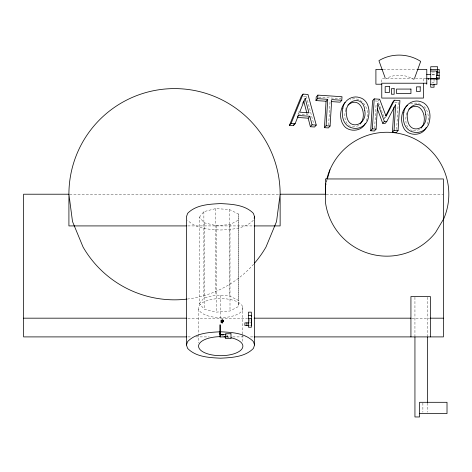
<?xml version="1.0" encoding="UTF-8"?>
<svg xmlns="http://www.w3.org/2000/svg" width="472" height="472" viewBox="0 0 472 472"><rect width="100%" height="100%" fill="white"/><g stroke="black" fill="none" stroke-linecap="round" stroke-linejoin="round"><path stroke-width="0.35" stroke-dasharray="2.36 1.77" d="M328.606 124.991L330.058 101.51L330.884 100.548M374.609 128.13L376.031 105.185L376.52 106.525M396.592 129.546L398.262 102.507L399.507 101.073M345.681 109.415C344.206 114.879 344.129 122.384 349.557 125.723M406.817 112.879C405.371 118.053 404.964 124.596 409.035 128.714M326.364 182.493L327.161 179.661M366.284 120.779C370.974 110.218 362.549 95.35 350.077 99.509M427.437 124.242C429.048 118.083 428.647 110.413 423.567 105.929M414.127 79.426L414.015 79.733C405.66 74.11 394.167 73.65 385.577 79.001L385.459 78.688M308.104 113.74L307.272 114.696L298.027 114.076L299.071 111.445M301.944 104.206L302.729 102.235M345.84 108.808L346.289 107.769M379.653 99.238L377.995 101.155L384.462 118.336L385.123 117.038M199.367 217.267L203.874 211.651L215.733 208.589L229.398 209.521L238.472 214.005L238.708 306.381L230 310.995L216.424 312.128L204.323 309.248L199.367 303.702L199.367 217.267L204.323 222.813L216.424 225.699L230 224.566L238.708 219.946M199.367 303.702L203.874 298.08L215.733 295.024L229.398 295.95L238.472 300.44L238.708 306.381M303.514 96.176L306.322 96.365L307.154 95.409M298.027 114.076L299.272 112.643M341.173 97.68L340.347 98.636L318.405 97.173M384.462 118.336L385.707 116.903M253.411 220.218C245.021 228.855 231.823 229.422 220.512 230.012C209.196 229.422 195.998 228.855 187.608 220.218M358.661 125.351C356.183 127.027 352.832 127.192 350.136 125.959M419.637 129.422L416.221 130.768L412.917 130.614M410.392 103.728L415.926 103.061L421.378 104.495M383.276 69.39L416.457 69.39M432.14 72.021L435.662 72.021M432.11 74.446L435.556 74.446M432.14 74.883L435.662 74.883M426.116 78.724L381.765 78.724L381.765 82.305M432.057 82.24L434.039 82.24M432.057 85.137L433.379 85.137M69.644 194.216L279.406 194.216M326.187 194.216L443.42 194.216M187.785 225.917L253.364 225.917M187.844 318.175L247.505 318.175M411.749 318.175L429.426 318.175M249.452 322.877L250.986 322.877M249.452 325.491L250.726 325.491M226.595 335.633L227.587 335.645L227.587 336.949L226.595 336.949M226.53 336.147L227.587 336.147M226.595 336.477L227.587 336.483M226.53 336.648L227.587 336.648M187.844 336.902L190.794 336.902M195.945 336.902L209.208 336.902M226.885 336.902L229.829 336.902M232.773 336.902L245.292 336.902M250.449 336.902L253.399 336.902M375.275 100.973L377.995 101.155M394.798 102.276L398.262 102.507M410.534 129.8L412.262 130.502M306.322 96.365L313.833 124.219M434.039 79.078L434.039 82.907M427.526 297.272L427.526 336.2M427.526 403.005L427.526 412.162M423.461 78.724L423.461 82.305M422.882 403.005L422.882 412.162M414.941 297.272L414.941 336.194M249.889 319.143L249.889 321.91M242.72 306.977L242.72 334.07M242.72 334.807L242.72 342.861M238.472 214.005L238.472 300.44M230 224.566L230 310.995M229.398 209.521L229.398 295.95M222.542 335.68L222.542 336.365M220.512 295.348L220.512 324.022M216.424 225.699L216.424 312.128M215.733 208.589L215.733 295.024M204.323 222.813L204.323 309.248M203.874 211.651L203.874 298.08M198.718 309.207L198.718 342.89M326.199 181.708A61.95 61.95 0 0 1 326.518 180.263M253.67 264.149A105.616 105.616 0 0 1 187.585 299.024M226.737 337.014A22.154 9.517 0 0 1 229.469 337.427M206.996 315.562A22.154 9.517 0 0 0 242.637 309.461A22.154 9.517 0 0 0 212.518 299.254A22.154 9.517 0 0 0 206.996 315.562"/><path stroke-width="0.71" d="M220.33 333.58L220.383 333.716M325.792 183.873A61.95 61.95 0 0 0 325.568 185.319L325.356 201.491A61.95 61.95 0 0 0 435.52 232.578L443.792 218.683A61.95 61.95 0 0 0 406.864 135.582A61.95 61.95 0 0 0 326.866 178.823M315.992 100.565L317.656 98.654L327.727 99.326L326.069 101.238L315.992 100.565L316.216 97.025L317.874 95.114L342.005 96.725L341.787 100.265L340.129 102.182L331.497 101.604M317.656 98.654L317.874 95.114M341.787 100.265L331.716 99.592L330.081 126.018L328.423 127.93L324.435 127.664L326.069 101.238M324.435 127.664L326.093 125.747L327.727 99.326M377.264 108.53L382.698 123.269L384.356 121.357L377.688 103.268L376.09 129.086L374.432 131.004L370.709 130.75L372.555 100.79L374.213 98.878L379.653 99.238L386.12 116.419L394.38 100.223L399.92 100.595L398.067 130.555L396.409 132.467L392.421 132.201L393.972 107.103M370.709 130.75L372.367 128.838L374.213 98.878M392.421 132.201L394.079 130.29L395.678 104.471L386.774 121.516L385.117 123.428L382.698 123.269M325.568 185.319L325.969 183.903M327.361 178.959L329.957 169.755M222.094 319.863L221.256 322.642L222.495 323.019L223.333 320.234L222.076 319.928M186.452 344.985L187.608 341.569C195.998 332.925 209.196 332.365 220.512 331.775C231.823 332.365 245.021 332.925 253.411 341.569L254.567 344.985L253.411 348.407C245.021 357.044 231.823 357.611 220.512 358.201C209.196 357.611 195.998 357.044 187.608 348.407L186.452 344.985L186.452 216.795L187.608 213.379C195.998 204.736 209.196 204.175 220.512 203.585C231.823 204.175 245.021 204.736 253.411 213.379L254.567 216.795L254.567 344.985M254.107 218.164L254.567 216.795M414.463 78.505L420.682 61.401C408.315 53.348 391.518 52.923 378.91 60.67L385.128 77.774M310.375 126.726L312.033 124.809L309.833 116.26L308.175 118.171L310.375 126.726L314.582 127.003L316.246 125.092L307.98 94.453L303.065 94.123L301.407 96.04L289.442 125.328L293.472 125.593L294.015 124.23M293.472 125.593L295.13 123.682L298.369 115.492L309.833 116.26M289.442 125.328L291.106 123.41L303.065 94.123M365.275 123.322C362.101 130.862 351.445 132.231 345.421 127.375C338.766 121.021 339.344 109.191 345.05 102.406M426.251 127.393C422.723 135.8 409.885 136.532 404.581 129.54C399.908 122.289 400.598 110.861 407.542 105.262M385.783 115.746L392.722 102.135L394.38 100.223M360.083 124.071C368.042 115.563 360.366 94.665 347.899 105.085M421.059 128.142C429.018 119.634 421.343 98.736 408.876 109.156M297.537 116.448L298.369 115.492M382.538 69.39L375.907 69.39L375.907 84.217L381.765 84.217M417.195 69.39L426.776 69.39L426.776 84.217M437.621 69.378L439.184 69.378L439.184 79.078L430.729 79.019M430.729 69.596L437.621 69.596M430.729 71.018L436.565 71.018L436.565 79.019M436.565 71.667L437.621 71.667M437.621 72.24L439.184 72.24M426.776 74.446L430.729 74.446M436.565 75.373L437.621 75.373M439.184 75.52L437.621 75.52L437.621 66.735L430.729 66.735L430.729 87.208L434.039 87.208L434.039 84.305M436.565 77.255L436.96 77.255L436.96 84.305L430.729 84.305M436.978 78.086L439.184 78.086M430.729 78.37L436.565 78.37M426.776 78.724L430.729 78.724M426.776 83.219L381.765 83.219L381.765 98.07L423.461 98.07L423.461 83.219M325.739 194.216L280.138 194.216A105.616 105.616 0 0 0 174.522 88.6A105.616 105.616 0 0 0 68.912 194.216L23.6 194.216L23.6 336.902L186.375 336.902M186.316 225.917L68.912 225.917L68.912 194.216L72.505 221.551L83.06 247.027A105.616 105.616 0 0 0 186.859 299.112M254.101 225.917L280.138 225.917L280.138 194.216L276.539 221.551L265.99 247.027A105.616 105.616 0 0 1 254.626 263.051M248.478 315.585L251.611 315.585L251.34 325.491M23.6 318.175L186.375 318.175M254.131 318.175L411.012 318.175M430.163 318.175L443.42 318.175M248.478 318.517L251.364 318.517L251.364 327.238L248.478 327.238L248.478 312.169L251.334 312.169L251.334 316.346M248.815 322.877L244.88 322.877L244.88 325.491L248.815 325.491M219.881 332.984L220.394 332.984L220.394 334.229L219.881 334.229M219.881 333.167L220.394 333.167M220.094 333.58L220.583 333.527M219.881 334.052L220.394 334.052M220.512 334.595L226.1 334.595M220.99 334.843L223.557 334.843M220.512 336.902L219.852 336.902L219.852 324.889L220.512 324.889L220.512 336.949L226.1 336.949M254.131 336.902L443.42 336.902L443.42 178.959L325.45 178.959L325.45 194.216M419.549 413.572L447.013 413.572L447.013 402.303L419.549 402.303L419.549 416.965L414.941 416.965L414.941 336.925M384.356 121.357L386.774 121.516M297.425 117.451L308.175 118.171M291.106 123.41L295.13 123.682M312.033 124.809L316.246 125.092M326.093 125.747L330.081 126.018M372.367 128.838L376.09 129.086M394.079 130.29L398.067 130.555M222.035 320.051L223.256 320.488M221.982 320.234L223.221 320.606M221.964 320.287L223.203 320.665M221.816 320.795L223.061 321.149M223.032 321.231L221.793 320.854L222.996 321.349M221.746 321.025L222.967 321.456M221.716 321.119L222.937 321.55M221.687 321.208L222.92 321.603M221.657 321.314L222.884 321.739M221.527 321.733L222.772 322.111M221.48 321.892L222.725 322.264M221.321 322.423L222.56 322.795M303.691 100.949L306.918 113.321M430.393 336.902L430.393 296.54L410.929 296.54L410.929 336.902M428.346 78.724L428.346 79.579M427.526 336.937L427.526 402.303M246.903 322.877L246.903 325.491M230.961 337.734A22.154 9.517 0 0 1 235.546 353.245A22.154 9.517 0 0 1 200.116 349.669A22.154 9.517 0 0 1 220.288 336.66M223.905 336.754A22.154 9.517 0 0 1 226.035 336.931M364.779 110.483C367.741 125.357 347.982 131.529 346.525 114.867C343.569 99.958 363.363 93.81 364.779 110.483M425.756 114.554C428.718 129.428 408.958 135.606 407.501 118.938C404.545 104.035 424.34 97.881 425.756 114.554M342.843 108.265C341.097 115.711 343.351 125.817 351.805 127.835C359.351 130.231 367.535 124.868 368.473 117.026C370.213 109.587 367.918 99.568 359.505 97.533C351.97 95.114 343.822 100.459 342.843 108.265M403.82 112.342C402.073 119.788 404.327 129.888 412.782 131.906C420.328 134.302 428.511 128.939 429.449 121.097C431.19 113.663 428.895 103.639 420.481 101.61C412.947 99.191 404.799 104.53 403.82 112.342M305.172 98.347L299.685 112.165L308.936 112.784L305.172 98.347M389.418 86.63L385.181 86.63L385.181 92.488L389.418 92.488L389.418 86.63M420.222 86.86L416.528 86.86L416.528 91.48L420.222 91.48L420.222 86.86M394.161 88.689L391.418 88.689L391.418 94.235L394.161 94.235L394.161 88.689M410.941 89.072L396.545 89.072L396.545 93.539L410.941 93.539L410.941 89.072M230.991 333.739L225.51 333.739L225.51 338.595L230.991 338.595L230.991 333.739"/></g></svg>
